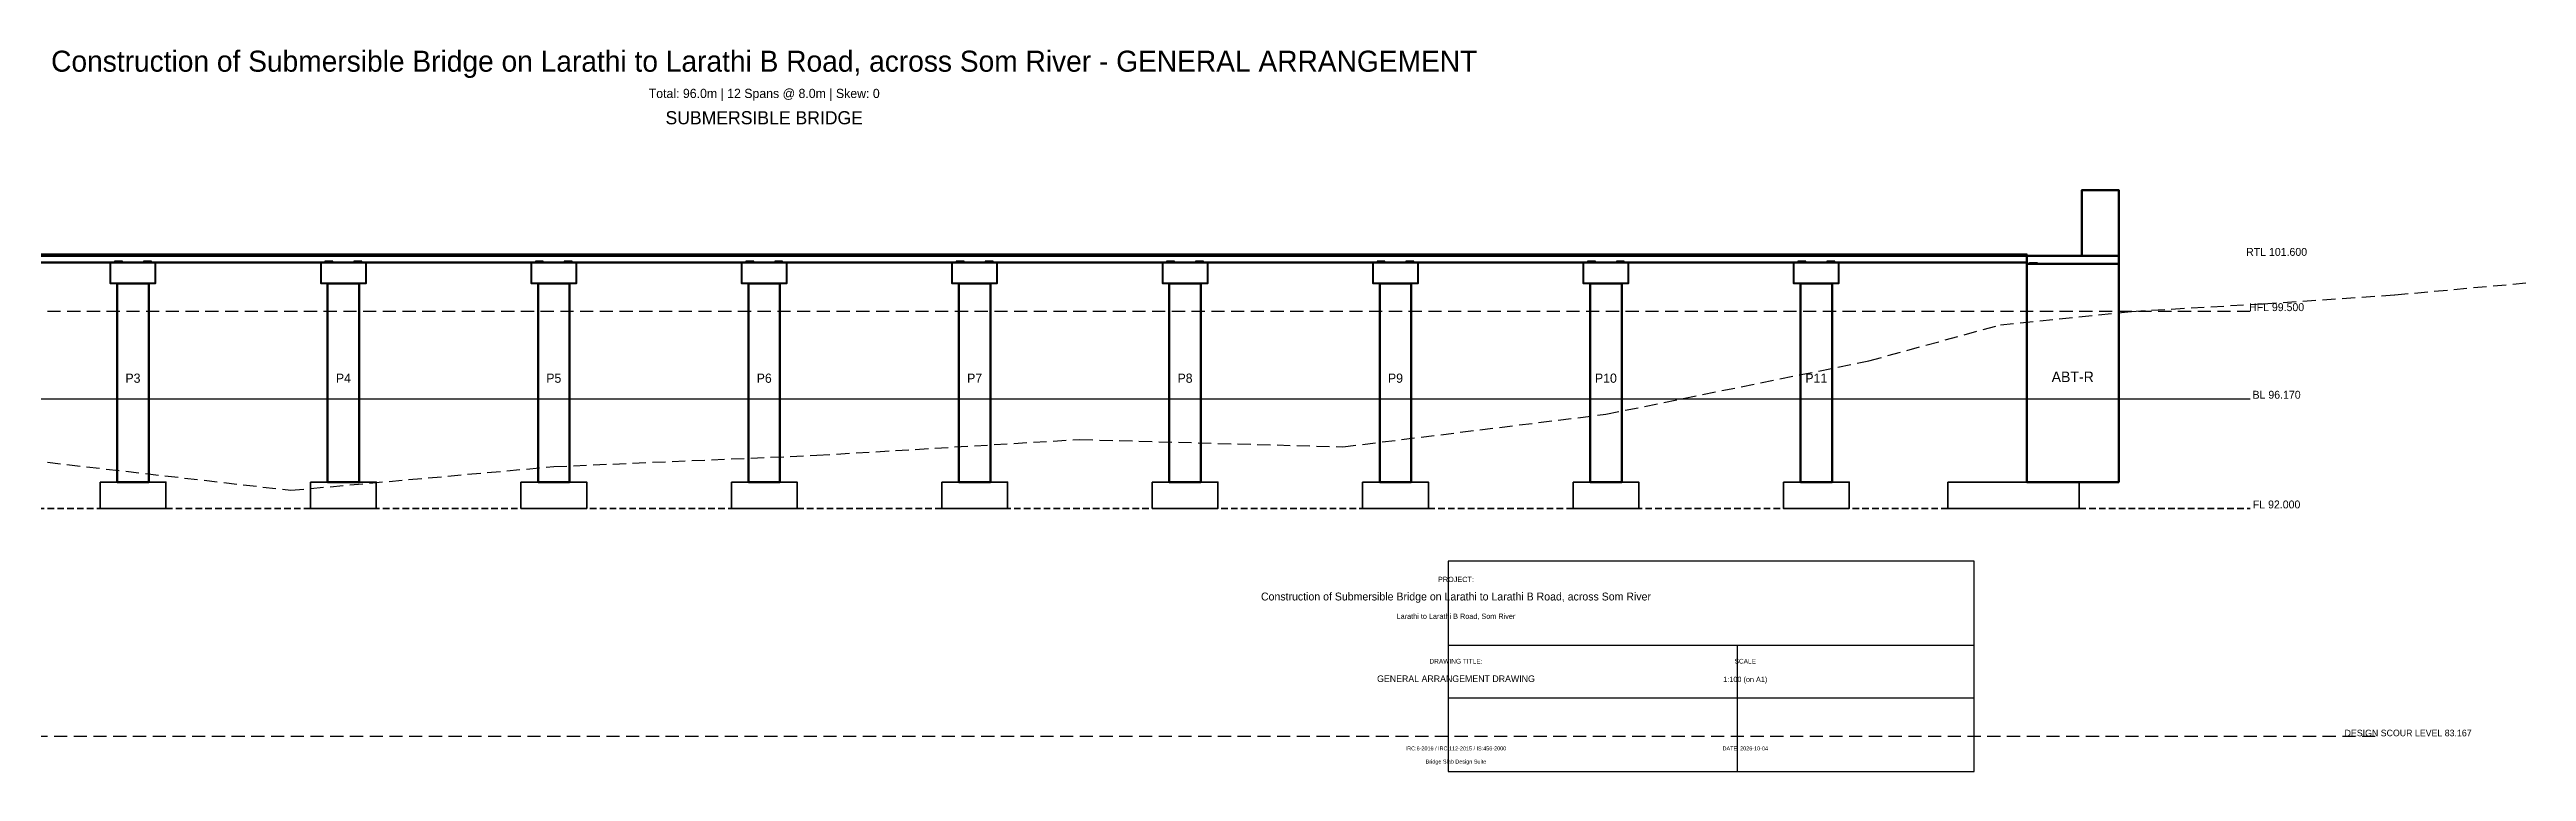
# Model space of a CAD drawing. Header units: metres. Extents: x -26 to 115, y -14 to 129.
# Drawn here: x 20.8 to 115, y 102 to 129.4 of the extents above; entities that cross this region are included whole.
import ezdxf
from ezdxf.enums import TextEntityAlignment as Align

# ---------------------------------------------------------------- set-up
doc = ezdxf.new("R2010")
doc.units = ezdxf.units.M
doc.linetypes.add('DASHED', pattern=[0.75, 0.5, -0.25])
doc.linetypes.add('HIDDEN', pattern=[0.375, 0.25, -0.125])
for name, color, linetype, lineweight in [('A-TEXT', 7, 'CONTINUOUS', 18), ('A-TITLE', 7, 'CONTINUOUS', 25), ('G-BED', 32, 'CONTINUOUS', 25), ('G-HFL', 150, 'DASHED', 25), ('G-NGL', 30, 'DASHED', 25), ('H-CONC', 253, 'CONTINUOUS', 15), ('S-ABUT', 5, 'CONTINUOUS', 50), ('S-BEARING', 6, 'CONTINUOUS', 30), ('S-DECK', 4, 'CONTINUOUS', 50), ('S-FNDTN', 2, 'HIDDEN', 35), ('S-KERB', 8, 'CONTINUOUS', 25), ('S-PIER', 3, 'CONTINUOUS', 50), ('S-PIERCAP', 3, 'CONTINUOUS', 40)]:
    doc.layers.add(name, color=color, linetype=linetype, lineweight=lineweight)

msp = doc.modelspace()

# ---------------------------------------------------------------- hatches: boundary and pattern name
at = {"layer": 'H-CONC'}
h = msp.add_hatch(dxfattribs=at)
h.set_pattern_fill('ANSI31', color=256, scale=0.05, style=0)
h.set_pattern_definition([])
h.paths.add_polyline_path([(0, 121.6), (96, 121.6), (96, 121.35), (0, 121.35)])
h = msp.add_hatch(dxfattribs=at)
h.set_pattern_fill('ANSI31', color=256, scale=0.04, style=0)
h.set_pattern_definition([])
h.paths.add_polyline_path([(23.4, 120.55), (24.6, 120.55), (24.6, 113), (23.4, 113)])
h = msp.add_hatch(dxfattribs=at)
h.set_pattern_fill('ANSI31', color=256, scale=0.04, style=0)
h.set_pattern_definition([])
h.paths.add_polyline_path([(31.4, 120.55), (32.6, 120.55), (32.6, 113), (31.4, 113)])
h = msp.add_hatch(dxfattribs=at)
h.set_pattern_fill('ANSI31', color=256, scale=0.04, style=0)
h.set_pattern_definition([])
h.paths.add_polyline_path([(39.4, 120.55), (40.6, 120.55), (40.6, 113), (39.4, 113)])
h = msp.add_hatch(dxfattribs=at)
h.set_pattern_fill('ANSI31', color=256, scale=0.04, style=0)
h.set_pattern_definition([])
h.paths.add_polyline_path([(47.4, 120.55), (48.6, 120.55), (48.6, 113), (47.4, 113)])
h = msp.add_hatch(dxfattribs=at)
h.set_pattern_fill('ANSI31', color=256, scale=0.04, style=0)
h.set_pattern_definition([])
h.paths.add_polyline_path([(55.4, 120.55), (56.6, 120.55), (56.6, 113), (55.4, 113)])
h = msp.add_hatch(dxfattribs=at)
h.set_pattern_fill('ANSI31', color=256, scale=0.04, style=0)
h.set_pattern_definition([])
h.paths.add_polyline_path([(63.4, 120.55), (64.6, 120.55), (64.6, 113), (63.4, 113)])
h = msp.add_hatch(dxfattribs=at)
h.set_pattern_fill('ANSI31', color=256, scale=0.04, style=0)
h.set_pattern_definition([])
h.paths.add_polyline_path([(71.4, 120.55), (72.6, 120.55), (72.6, 113), (71.4, 113)])
h = msp.add_hatch(dxfattribs=at)
h.set_pattern_fill('ANSI31', color=256, scale=0.04, style=0)
h.set_pattern_definition([])
h.paths.add_polyline_path([(79.4, 120.55), (80.6, 120.55), (80.6, 113), (79.4, 113)])
h = msp.add_hatch(dxfattribs=at)
h.set_pattern_fill('ANSI31', color=256, scale=0.04, style=0)
h.set_pattern_definition([])
h.paths.add_polyline_path([(87.4, 120.55), (88.6, 120.55), (88.6, 113), (87.4, 113)])
h = msp.add_hatch(dxfattribs=at)
h.set_pattern_fill('ANSI32', color=256, scale=0.08, style=0)
h.set_pattern_definition([])
h.paths.add_polyline_path([(93, 113), (98, 113), (98, 112), (93, 112)])

# ---------------------------------------------------------------- linework, layer by layer
at = {"layer": 'A-TITLE', "linetype": 'CONTINUOUS'}
for p, q in [((74, 106.8), (94, 106.8)), ((85, 102), (85, 106.8)), ((74, 104.8), (94, 104.8))]:
    msp.add_line(p, q, dxfattribs=at)
msp.add_lwpolyline([(74, 102), (94, 102), (94, 110), (74, 110)], close=True, dxfattribs=at)
at = {"layer": 'G-BED', "linetype": 'CONTINUOUS'}
msp.add_line((-8.5, 116.17), (104.5, 116.17), dxfattribs=at)
at = {"layer": 'G-BED', "linetype": 'DASHED'}
msp.add_line((-13.5, 103.337), (109.5, 103.337), dxfattribs=at)
at = {"layer": 'G-HFL', "linetype": 'DASHED'}
msp.add_line((-8.5, 119.5), (104.5, 119.5), dxfattribs=at)
at = {"layer": 'G-NGL', "linetype": 'DASHED'}
msp.add_lwpolyline([(0, 119.35), (5, 118.08), (10, 114.39), (20, 113.84), (30, 112.69), (40, 113.59), (50, 114.02), (60, 114.62), (70, 114.34), (80, 115.58), (90, 117.61), (95, 118.98), (100, 119.49), (105, 119.78), (110, 120.12), (115, 120.573)], dxfattribs=at)
at = {"layer": 'S-ABUT', "linetype": 'CONTINUOUS'}
for points in [[(98.1, 121.6), (99.5, 121.6), (99.5, 124.1), (98.1, 124.1)], [(96, 121.6), (99.5, 121.6), (99.5, 113), (96, 113)]]:
    msp.add_lwpolyline(points, close=True, dxfattribs=at)
at = {"layer": 'S-BEARING', "linetype": 'CONTINUOUS'}
for points in [[(23.3, 121.35), (23.6, 121.35), (23.6, 121.4), (23.3, 121.4)], [(24.4, 121.35), (24.7, 121.35), (24.7, 121.4), (24.4, 121.4)], [(31.3, 121.35), (31.6, 121.35), (31.6, 121.4), (31.3, 121.4)], [(32.4, 121.35), (32.7, 121.35), (32.7, 121.4), (32.4, 121.4)], [(39.3, 121.35), (39.6, 121.35), (39.6, 121.4), (39.3, 121.4)], [(40.4, 121.35), (40.7, 121.35), (40.7, 121.4), (40.4, 121.4)], [(47.3, 121.35), (47.6, 121.35), (47.6, 121.4), (47.3, 121.4)], [(48.4, 121.35), (48.7, 121.35), (48.7, 121.4), (48.4, 121.4)], [(55.3, 121.35), (55.6, 121.35), (55.6, 121.4), (55.3, 121.4)], [(56.4, 121.35), (56.7, 121.35), (56.7, 121.4), (56.4, 121.4)], [(63.3, 121.35), (63.6, 121.35), (63.6, 121.4), (63.3, 121.4)], [(64.4, 121.35), (64.7, 121.35), (64.7, 121.4), (64.4, 121.4)], [(71.3, 121.35), (71.6, 121.35), (71.6, 121.4), (71.3, 121.4)], [(72.4, 121.35), (72.7, 121.35), (72.7, 121.4), (72.4, 121.4)], [(79.3, 121.35), (79.6, 121.35), (79.6, 121.4), (79.3, 121.4)], [(80.4, 121.35), (80.7, 121.35), (80.7, 121.4), (80.4, 121.4)], [(87.3, 121.35), (87.6, 121.35), (87.6, 121.4), (87.3, 121.4)], [(88.4, 121.35), (88.7, 121.35), (88.7, 121.4), (88.4, 121.4)], [(96.1, 121.35), (96.4, 121.35), (96.4, 121.3), (96.1, 121.3)]]:
    msp.add_lwpolyline(points, close=True, dxfattribs=at)
at = {"layer": 'S-DECK', "linetype": 'CONTINUOUS'}
msp.add_line((0, 121.6), (96, 121.6), dxfattribs=at)
for points in [[(0, 121.6), (96, 121.6), (96, 121.35), (0, 121.35)], [(96, 121.6), (99.5, 121.6), (99.5, 121.3), (96, 121.3)]]:
    msp.add_lwpolyline(points, close=True, dxfattribs=at)
at = {"layer": 'S-FNDTN', "linetype": 'HIDDEN'}
msp.add_line((-8.5, 112), (104.5, 112), dxfattribs=at)
at = {"layer": 'S-FNDTN', "linetype": 'CONTINUOUS'}
for points in [[(22.75, 113), (25.25, 113), (25.25, 112), (22.75, 112)], [(30.75, 113), (33.25, 113), (33.25, 112), (30.75, 112)], [(38.75, 113), (41.25, 113), (41.25, 112), (38.75, 112)], [(46.75, 113), (49.25, 113), (49.25, 112), (46.75, 112)], [(54.75, 113), (57.25, 113), (57.25, 112), (54.75, 112)], [(62.75, 113), (65.25, 113), (65.25, 112), (62.75, 112)], [(70.75, 113), (73.25, 113), (73.25, 112), (70.75, 112)], [(78.75, 113), (81.25, 113), (81.25, 112), (78.75, 112)], [(86.75, 113), (89.25, 113), (89.25, 112), (86.75, 112)], [(93, 113), (98, 113), (98, 112), (93, 112)]]:
    msp.add_lwpolyline(points, close=True, dxfattribs=at)
at = {"layer": 'S-KERB', "linetype": 'CONTINUOUS'}
msp.add_lwpolyline([(0, 121.675), (96, 121.675), (96, 121.6), (0, 121.6)], close=True, dxfattribs=at)
at = {"layer": 'S-PIER', "linetype": 'CONTINUOUS'}
for points in [[(23.4, 120.55), (24.6, 120.55), (24.6, 113), (23.4, 113)], [(31.4, 120.55), (32.6, 120.55), (32.6, 113), (31.4, 113)], [(39.4, 120.55), (40.6, 120.55), (40.6, 113), (39.4, 113)], [(47.4, 120.55), (48.6, 120.55), (48.6, 113), (47.4, 113)], [(55.4, 120.55), (56.6, 120.55), (56.6, 113), (55.4, 113)], [(63.4, 120.55), (64.6, 120.55), (64.6, 113), (63.4, 113)], [(71.4, 120.55), (72.6, 120.55), (72.6, 113), (71.4, 113)], [(79.4, 120.55), (80.6, 120.55), (80.6, 113), (79.4, 113)], [(87.4, 120.55), (88.6, 120.55), (88.6, 113), (87.4, 113)]]:
    msp.add_lwpolyline(points, close=True, dxfattribs=at)
at = {"layer": 'S-PIERCAP', "linetype": 'CONTINUOUS'}
for points in [[(23.15, 121.35), (24.85, 121.35), (24.85, 120.55), (23.15, 120.55)], [(31.15, 121.35), (32.85, 121.35), (32.85, 120.55), (31.15, 120.55)], [(39.15, 121.35), (40.85, 121.35), (40.85, 120.55), (39.15, 120.55)], [(47.15, 121.35), (48.85, 121.35), (48.85, 120.55), (47.15, 120.55)], [(55.15, 121.35), (56.85, 121.35), (56.85, 120.55), (55.15, 120.55)], [(63.15, 121.35), (64.85, 121.35), (64.85, 120.55), (63.15, 120.55)], [(71.15, 121.35), (72.85, 121.35), (72.85, 120.55), (71.15, 120.55)], [(79.15, 121.35), (80.85, 121.35), (80.85, 120.55), (79.15, 120.55)], [(87.15, 121.35), (88.85, 121.35), (88.85, 120.55), (87.15, 120.55)]]:
    msp.add_lwpolyline(points, close=True, dxfattribs=at)

# ---------------------------------------------------------------- texts
at = {"layer": 'A-TEXT'}
for s, height, p in [('Construction of Submersible Bridge on Larathi to Larathi B Road, across Som River - GENERAL ARRANGEMENT', 0.8, (48, 128.6)), ('Total: 96.0m | 12 Spans @ 8.0m | Skew: 0', 0.35, (48, 127.6)), ('SUBMERSIBLE BRIDGE', 0.5, (48, 126.6)), ('RTL 101.600', 0.3, (105.5, 121.6)), ('P3', 0.35, (24, 116.775)), ('P4', 0.35, (32, 116.775)), ('P5', 0.35, (40, 116.775)), ('P6', 0.35, (48, 116.775)), ('P7', 0.35, (56, 116.775)), ('P8', 0.35, (64, 116.775)), ('P9', 0.35, (72, 116.775)), ('P10', 0.35, (80, 116.775)), ('P11', 0.35, (88, 116.775)), ('ABT-R', 0.4, (97.75, 116.8)), ('FL 92.000', 0.3, (105.5, 112))]:
    msp.add_text(s, height=height, dxfattribs=at).set_placement(p, align=Align.CENTER)
at = {"layer": 'A-TITLE'}
for s, height, p in [('PROJECT:', 0.2, (74.3, 109.2)), ('Construction of Submersible Bridge on Larathi to Larathi B Road, across Som River', 0.3, (74.3, 108.5)), ('Larathi to Larathi B Road, Som River', 0.2, (74.3, 107.8)), ('GENERAL ARRANGEMENT DRAWING', 0.25, (74.3, 105.4)), ('DRAWING TITLE:', 0.18, (74.3, 106.1)), ('1:100 (on A1)', 0.2, (85.3, 105.4)), ('SCALE', 0.18, (85.3, 106.1)), ('IRC:6-2016 / IRC:112-2015 / IS:456-2000', 0.15, (74.3, 102.8)), ('DATE: 2026-10-04', 0.15, (85.3, 102.8)), ('Bridge Slab Design Suite', 0.15, (74.3, 102.3))]:
    msp.add_text(s, height=height, dxfattribs=at).set_placement(p, align=Align.CENTER)
at = {"layer": 'G-BED'}
for s, height, p in [('BL 96.170', 0.3, (105.5, 116.17)), ('DESIGN SCOUR LEVEL 83.167', 0.25, (110.5, 103.337))]:
    msp.add_text(s, height=height, dxfattribs=at).set_placement(p, align=Align.CENTER)
at = {"layer": 'G-HFL'}
msp.add_text('HFL 99.500', height=0.3, dxfattribs=at).set_placement((105.5, 119.5), align=Align.CENTER)

doc.saveas('drawing.dxf')
